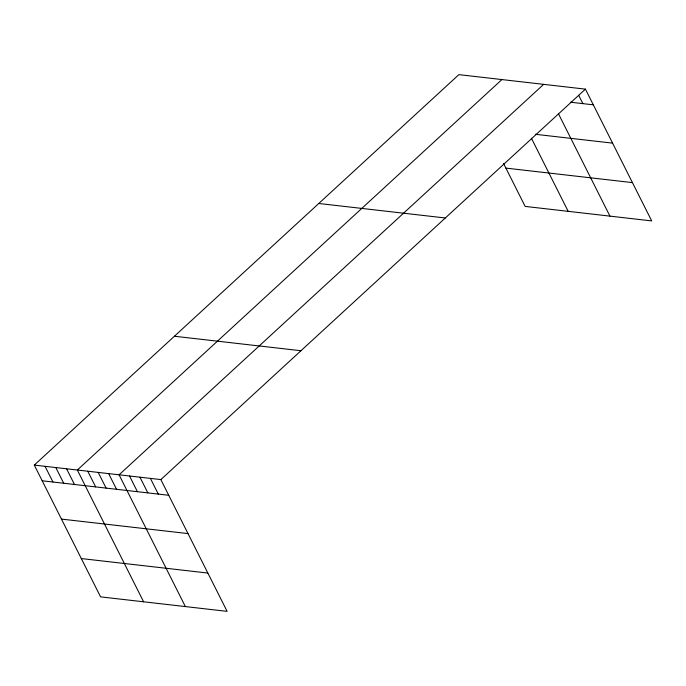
<?xml version="1.0" encoding="UTF-8"?>
<svg xmlns="http://www.w3.org/2000/svg" width="686" height="686" viewBox="0 0 686 686"><rect width="100%" height="100%" fill="white"/><g stroke="black" fill="none" stroke-linecap="round" stroke-linejoin="round"><path stroke-width="1.03" d="M34.3 465.091L160.841 479.591L227.126 611.363L100.576 596.863L34.3 465.091L458.874 74.637L585.424 89.137L651.7 220.909L525.159 206.409L503.524 163.405M501.903 79.567L77.329 470.021L143.606 601.793M543.664 84.352L119.081 474.806L185.366 606.578M160.841 479.591L585.424 89.137M570.349 102.197L593.313 104.829M535.329 134.285L612.581 143.134M505.891 168.104L632.432 182.605M318.767 203.485L445.308 217.985M174.407 336.243L300.957 350.735M42.189 480.783L168.739 495.283M61.457 519.088L188.007 533.588M81.308 558.558L207.858 573.059M578.701 95.32L582.877 103.629M558.438 113.722L609.94 216.124M531.427 138.263L568.18 211.339M150.406 478.391L158.294 494.083M139.961 477.199L147.859 492.891M129.525 475.998L137.414 491.69M108.645 473.606L116.534 489.298M98.201 472.414L106.098 488.106M87.765 471.213L95.654 486.906M66.568 468.787L74.465 484.479M55.815 467.552L63.704 483.244M45.053 466.326L52.951 482.018"/></g></svg>
